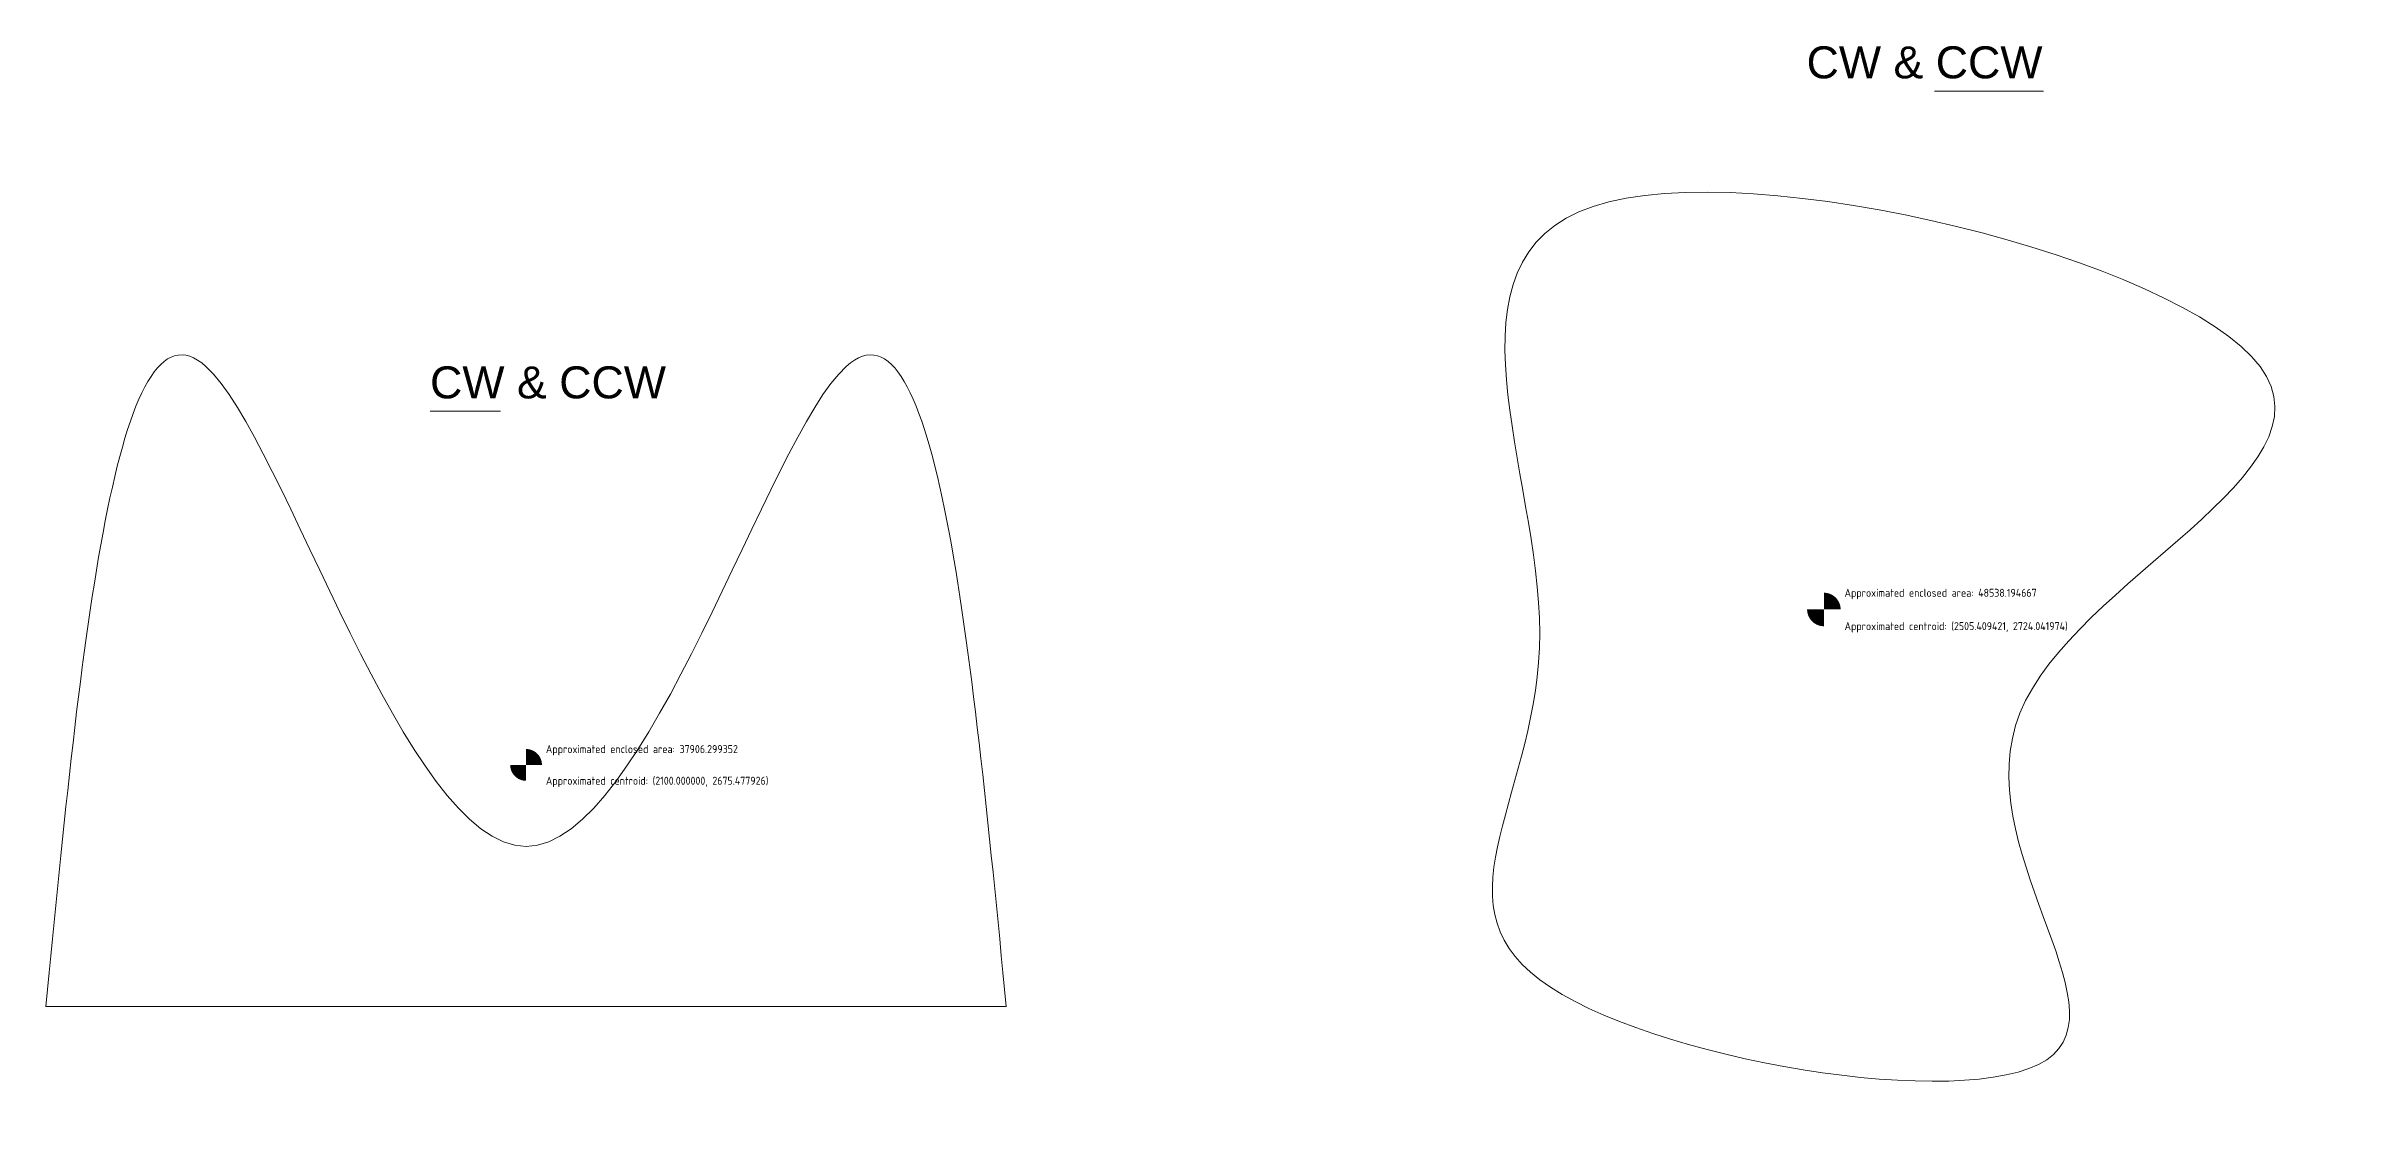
# Model space of a CAD drawing. Header units: millimetres. Extents: x 300 to 5400, y 194 to 3003.
# Drawn here: x 1950 to 2667, y 2567 to 2900 of the extents above; entities that cross this region are included whole.
import ezdxf

# ---------------------------------------------------------------- set-up
doc = ezdxf.new("R2010")
doc.units = ezdxf.units.MM
for name, color, linetype, lineweight, true_color in [('As open or closed shapes', 18, 'Continuous', 15, 0x000000), ('Centroid Examples (empty) ... As area centroid (empty) ... As arc segments (78)', 3, 'Continuous', 15, 0x00ff00), ('Centroid Examples (empty) ... As area centroid (empty) ... As arc segments (78) ... Area autoClose', 5, 'Continuous', 15, 0x0000ff), ('Text', 18, 'Continuous', 15, 0x000000)]:
    doc.layers.add(name, color=color, linetype=linetype, lineweight=lineweight, true_color=true_color)
doc.styles.add('textstyle132', font='')
doc.styles.add('textstyle133', font='')
doc.styles.add('textstyle20', font='arial.ttf')
doc.styles.add('textstyle21', font='arial.ttf')
doc.styles.add('textstyle44', font='')
doc.styles.add('textstyle45', font='')
doc.styles.get('textstyle132').set_extended_font_data('ISOCP')
doc.styles.get('textstyle133').set_extended_font_data('ISOCP')
doc.styles.get('textstyle44').set_extended_font_data('ISOCP')
doc.styles.get('textstyle45').set_extended_font_data('ISOCP')

msp = doc.modelspace()

# ---------------------------------------------------------------- linework, layer by layer
at = {"layer": 'As open or closed shapes'}
msp.add_open_spline([(2433.33, 2850), (2383.33, 2833.33), (2450, 2700), (2350, 2600), (2650, 2550), (2500, 2700), (2750, 2800), (2483.33, 2866.67), (2433.33, 2850)], degree=3, dxfattribs=at)
msp.add_open_spline([(1950, 2600), (1960.94, 2712.69), (1981.46, 2923.94), (2100, 2522.2), (2218.54, 2923.94), (2239.06, 2712.69), (2250, 2600)], degree=3, knots=[0, 0, 0, 0, 206.155281, 386.432845, 566.710409, 772.86569, 772.86569, 772.86569, 772.86569], dxfattribs=at)
at = {"layer": 'Centroid Examples (empty) ... As area centroid (empty) ... As arc segments (78)', "color": 73, "true_color": 0x9bdc70, "flags": 128}
for points in [[(2500.2, 2724.04, 0, 0, 1), (2510.62, 2724.04, 0, 0, 0), (2508.02, 2724.04, 5.26, 5.26, 0.414214), (2505.41, 2726.65, 0, 0, 0), (2505.41, 2721.44, 5.26, 5.26, -0.414214), (2502.8, 2724.04, 0, 0, 0), (2500.2, 2724.04, 0, 0, -1), (2510.62, 2724.04, 0, 0, 0)], [(2095.06, 2675.48, 0, 0, 1), (2104.94, 2675.48, 0, 0, 0), (2102.47, 2675.48, 4.99, 4.99, 0.414214), (2100, 2677.95, 0, 0, 0), (2100, 2673.01, 4.99, 4.99, -0.414214), (2097.53, 2675.48, 0, 0, 0), (2095.06, 2675.48, 0, 0, -1), (2104.94, 2675.48, 0, 0, 0)]]:
    msp.add_lwpolyline(points, format="xyseb", dxfattribs=at)
at = {"layer": 'Centroid Examples (empty) ... As area centroid (empty) ... As arc segments (78) ... Area autoClose'}
msp.add_line((1950, 2600), (2250, 2600), dxfattribs=at)
at = {"layer": 'Text'}
for p, q in [((2540, 2886), (2574, 2886)), ((2070, 2786), (2092, 2786))]:
    msp.add_line(p, q, dxfattribs=at)

# ---------------------------------------------------------------- texts
at = {"layer": 'Centroid Examples (empty) ... As area centroid (empty) ... As arc segments (78)', "color": 73, "true_color": 0x9bdc70, "char_height": 2.5, "attachment_point": 1}
for s, insert, style in [('Approximated enclosed area: 48538.194667', (2511.87, 2730.5), 'textstyle132'), ('Approximated centroid: (2505.409421, 2724.041974)', (2511.87, 2720.08), 'textstyle133'), ('Approximated enclosed area: 37906.299352', (2106.19, 2681.67), 'textstyle44'), ('Approximated centroid: (2100.000000, 2675.477926)', (2106.19, 2671.78), 'textstyle45')]:
    msp.add_mtext(s, dxfattribs=dict(at, insert=insert, style=style))
at = {"layer": 'Text', "char_height": 10, "attachment_point": 1}
for insert, style in [((2500, 2900), 'textstyle21'), ((2070, 2800), 'textstyle20')]:
    msp.add_mtext('CW & CCW', dxfattribs=dict(at, insert=insert, style=style))

doc.saveas('drawing.dxf')
